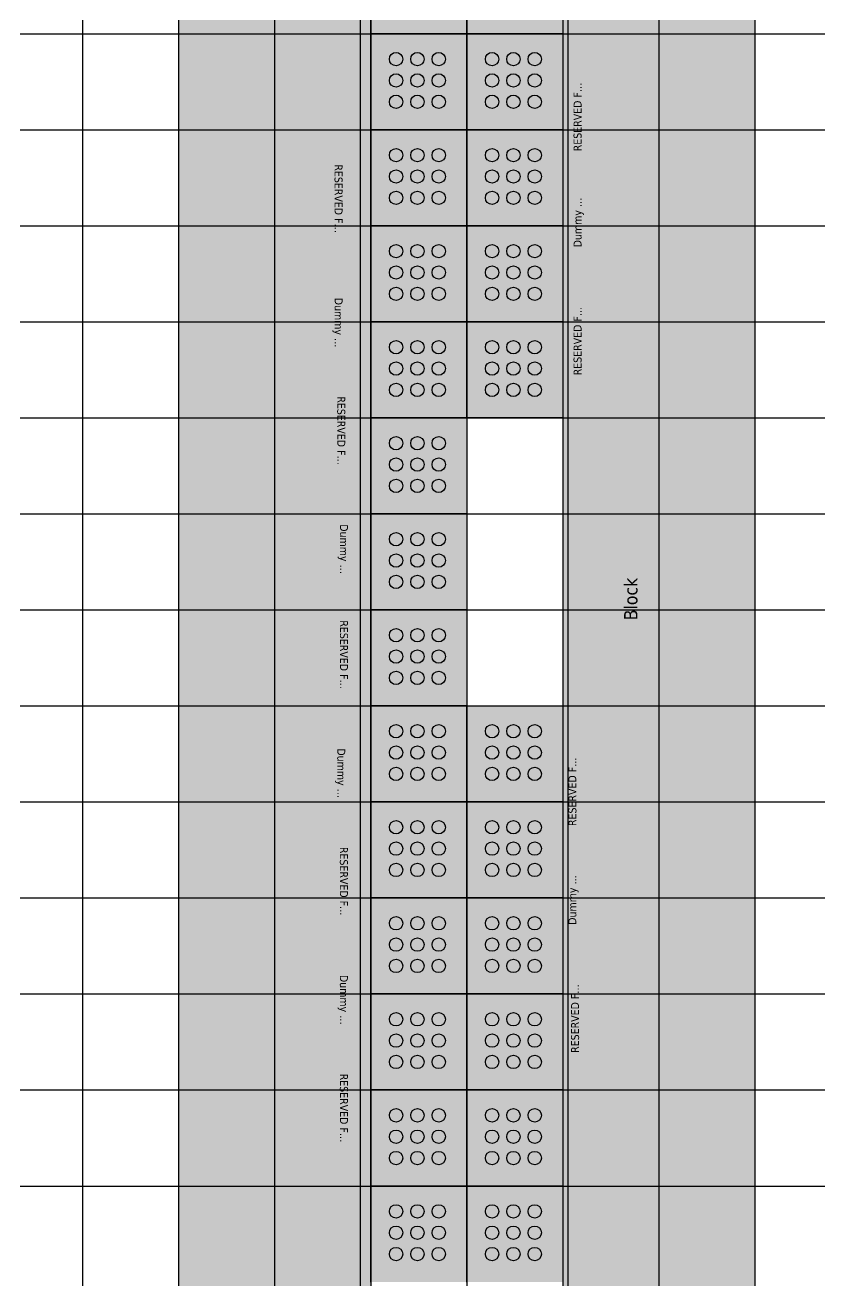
# Model space of a CAD drawing. Header units: millimetres. Extents: x -618 to 58287, y -23922 to -2396.
# Drawn here: x 24841 to 29807, y -14393 to -6546 of the extents above; entities that cross this region are included whole.
import ezdxf

# ---------------------------------------------------------------- set-up
doc = ezdxf.new("R2010")
doc.units = ezdxf.units.MM
doc.header["$MEASUREMENT"] = 0
for name, color, linetype, true_color in [('Background', 7, 'Continuous', 0xffffff), ('Equipment', 7, 'Continuous', 0xffffff), ('Names', 7, 'Continuous', 0xffffff), ('Room fixture', 7, 'Continuous', 0xffffff), ('Rows', 7, 'Continuous', 0xffffff), ('Tile grid', 7, 'Continuous', 0xafafaf)]:
    doc.layers.add(name, color=color, linetype=linetype, true_color=true_color)
doc.styles.add('Tahoma#false#false', font='tahoma.ttf', dxfattribs={"height": 0.2})

msp = doc.modelspace()

# ---------------------------------------------------------------- linework, layer by layer
at = {"layer": 'Background', "lineweight": -3, "transparency": 33554687}
for points in [[(29284.3, -7401), (28201, -7401), (28201, -6601)], [(28201, -6601), (29284.3, -6601), (29284.3, -7401)], [(25867.7, -7299), (26951, -7299), (26951, -8099)], [(26951, -8099), (25867.7, -8099), (25867.7, -7299)], [(29284.3, -8001), (28201, -8001), (28201, -7401)], [(28201, -7401), (29284.3, -7401), (29284.3, -8001)], [(29284.3, -8801), (28201, -8801), (28201, -8001)], [(28201, -8001), (29284.3, -8001), (29284.3, -8801)], [(25868.3, -8133), (26951.7, -8133), (26951.7, -8733)], [(26951.7, -8733), (25868.3, -8733), (25868.3, -8133)], [(25884.7, -8748.7), (26968, -8748.7), (26968, -9548.7)], [(26968, -9548.7), (25884.7, -9548.7), (25884.7, -8748.7)], [(25901.7, -9548.3), (26985, -9548.3), (26985, -10148.3)], [(26985, -10148.3), (25901.7, -10148.3), (25901.7, -9548.3)], [(25901.7, -10148.3), (26985, -10148.3), (26985, -10948.3)], [(26985, -10948.3), (25901.7, -10948.3), (25901.7, -10148.3)], [(29252, -11617.3), (28168.7, -11617.3), (28168.7, -10817.3)], [(28168.7, -10817.3), (29252, -10817.3), (29252, -11617.3)], [(25884.7, -10948.7), (26968, -10948.7), (26968, -11548.7)], [(26968, -11548.7), (25884.7, -11548.7), (25884.7, -10948.7)], [(25901, -11564.3), (26984.3, -11564.3), (26984.3, -12364.3)], [(26984.3, -12364.3), (25901, -12364.3), (25901, -11564.3)], [(29251.7, -12234.3), (28168.3, -12234.3), (28168.3, -11634.3)], [(28168.3, -11634.3), (29251.7, -11634.3), (29251.7, -12234.3)], [(29268.7, -13034.7), (28185.3, -13034.7), (28185.3, -12234.7)], [(28185.3, -12234.7), (29268.7, -12234.7), (29268.7, -13034.7)], [(25901, -12364.3), (26984.3, -12364.3), (26984.3, -12964.3)], [(26984.3, -12964.3), (25901, -12964.3), (25901, -12364.3)], [(25901.3, -12981.3), (26984.7, -12981.3), (26984.7, -13781.3)], [(26984.7, -13781.3), (25901.3, -13781.3), (25901.3, -12981.3)]]:
    msp.add_solid(points, dxfattribs=at)
at = {"layer": 'Equipment', "color": 21, "lineweight": 50, "true_color": 0xf49191, "transparency": 33554687}
for points in [[(29217.7, -6667.7), (28267.7, -6667.7), (28201, -6601)], [(28201, -6601), (29284.3, -6601), (29217.7, -6667.7)], [(28201, -7401), (28201, -6601), (28267.7, -6667.7)], [(28201, -7401), (28267.7, -6667.7), (28267.7, -7334.3)], [(29217.7, -6667.7), (29284.3, -6601), (29284.3, -7401)], [(29217.7, -7334.3), (29217.7, -6667.7), (29284.3, -7401)], [(25934.3, -8032.3), (25867.7, -8099), (25867.7, -7299)], [(25934.3, -7365.7), (25934.3, -8032.3), (25867.7, -7299)], [(26884.3, -7365.7), (25934.3, -7365.7), (25867.7, -7299)], [(25867.7, -7299), (26951, -7299), (26884.3, -7365.7)], [(26951, -7299), (26951, -8099), (26884.3, -8032.3)], [(26951, -7299), (26884.3, -8032.3), (26884.3, -7365.7)], [(29284.3, -7401), (28201, -7401), (28267.7, -7334.3)], [(28267.7, -7334.3), (29217.7, -7334.3), (29284.3, -7401)], [(29217.7, -7467.7), (28267.7, -7467.7), (28201, -7401)], [(28201, -7401), (29284.3, -7401), (29217.7, -7467.7)], [(28201, -8001), (28201, -7401), (28267.7, -7467.7)], [(29217.7, -7467.7), (29284.3, -7401), (29284.3, -8001)], [(28201, -8001), (28267.7, -7467.7), (28267.7, -7934.3)], [(29217.7, -7934.3), (29217.7, -7467.7), (29284.3, -8001)], [(29284.3, -8001), (28201, -8001), (28267.7, -7934.3)], [(29217.7, -8067.7), (28267.7, -8067.7), (28201, -8001)], [(28201, -8001), (29284.3, -8001), (29217.7, -8067.7)], [(28201, -8801), (28201, -8001), (28267.7, -8067.7)], [(28267.7, -7934.3), (29217.7, -7934.3), (29284.3, -8001)], [(29217.7, -8067.7), (29284.3, -8001), (29284.3, -8801)], [(26951, -8099), (25867.7, -8099), (25934.3, -8032.3)], [(25934.3, -8032.3), (26884.3, -8032.3), (26951, -8099)], [(28201, -8801), (28267.7, -8067.7), (28267.7, -8734.3)], [(29217.7, -8734.3), (29217.7, -8067.7), (29284.3, -8801)], [(25935, -8666.3), (25868.3, -8733), (25868.3, -8133)], [(25935, -8199.7), (25935, -8666.3), (25868.3, -8133)], [(26885, -8199.7), (25935, -8199.7), (25868.3, -8133)], [(25868.3, -8133), (26951.7, -8133), (26885, -8199.7)], [(26951.7, -8133), (26951.7, -8733), (26885, -8666.3)], [(26951.7, -8133), (26885, -8666.3), (26885, -8199.7)], [(26951.7, -8733), (25868.3, -8733), (25935, -8666.3)], [(25935, -8666.3), (26885, -8666.3), (26951.7, -8733)], [(25951.3, -9482), (25884.7, -9548.7), (25884.7, -8748.7)], [(25951.3, -8815.3), (25951.3, -9482), (25884.7, -8748.7)], [(26901.3, -8815.3), (25951.3, -8815.3), (25884.7, -8748.7)], [(25884.7, -8748.7), (26968, -8748.7), (26901.3, -8815.3)], [(26968, -8748.7), (26968, -9548.7), (26901.3, -9482)], [(26968, -8748.7), (26901.3, -9482), (26901.3, -8815.3)], [(29284.3, -8801), (28201, -8801), (28267.7, -8734.3)], [(28267.7, -8734.3), (29217.7, -8734.3), (29284.3, -8801)], [(26968, -9548.7), (25884.7, -9548.7), (25951.3, -9482)], [(25951.3, -9482), (26901.3, -9482), (26968, -9548.7)], [(25968.3, -10081.7), (25901.7, -10148.3), (25901.7, -9548.3)], [(25968.3, -9615), (25968.3, -10081.7), (25901.7, -9548.3)], [(26918.3, -9615), (25968.3, -9615), (25901.7, -9548.3)], [(25901.7, -9548.3), (26985, -9548.3), (26918.3, -9615)], [(26985, -9548.3), (26985, -10148.3), (26918.3, -10081.7)], [(26985, -9548.3), (26918.3, -10081.7), (26918.3, -9615)], [(26985, -10148.3), (25901.7, -10148.3), (25968.3, -10081.7)], [(25968.3, -10081.7), (26918.3, -10081.7), (26985, -10148.3)], [(25968.3, -10881.7), (25901.7, -10948.3), (25901.7, -10148.3)], [(25968.3, -10215), (25968.3, -10881.7), (25901.7, -10148.3)], [(26918.3, -10215), (25968.3, -10215), (25901.7, -10148.3)], [(25901.7, -10148.3), (26985, -10148.3), (26918.3, -10215)], [(26985, -10148.3), (26985, -10948.3), (26918.3, -10881.7)], [(26985, -10148.3), (26918.3, -10881.7), (26918.3, -10215)], [(29185.3, -10884), (28235.3, -10884), (28168.7, -10817.3)], [(28168.7, -10817.3), (29252, -10817.3), (29185.3, -10884)], [(28168.7, -11617.3), (28168.7, -10817.3), (28235.3, -10884)], [(29185.3, -10884), (29252, -10817.3), (29252, -11617.3)], [(26985, -10948.3), (25901.7, -10948.3), (25968.3, -10881.7)], [(25968.3, -10881.7), (26918.3, -10881.7), (26985, -10948.3)], [(28168.7, -11617.3), (28235.3, -10884), (28235.3, -11550.7)], [(29185.3, -11550.7), (29185.3, -10884), (29252, -11617.3)], [(25951.3, -11482), (25884.7, -11548.7), (25884.7, -10948.7)], [(25951.3, -11015.3), (25951.3, -11482), (25884.7, -10948.7)], [(26901.3, -11015.3), (25951.3, -11015.3), (25884.7, -10948.7)], [(25884.7, -10948.7), (26968, -10948.7), (26901.3, -11015.3)], [(26968, -10948.7), (26968, -11548.7), (26901.3, -11482)], [(26968, -10948.7), (26901.3, -11482), (26901.3, -11015.3)], [(26968, -11548.7), (25884.7, -11548.7), (25951.3, -11482)], [(25951.3, -11482), (26901.3, -11482), (26968, -11548.7)], [(25967.7, -12297.7), (25901, -12364.3), (25901, -11564.3)], [(25967.7, -11631), (25967.7, -12297.7), (25901, -11564.3)], [(26917.7, -11631), (25967.7, -11631), (25901, -11564.3)], [(25901, -11564.3), (26984.3, -11564.3), (26917.7, -11631)], [(26984.3, -11564.3), (26984.3, -12364.3), (26917.7, -12297.7)], [(26984.3, -11564.3), (26917.7, -12297.7), (26917.7, -11631)], [(29252, -11617.3), (28168.7, -11617.3), (28235.3, -11550.7)], [(28235.3, -11550.7), (29185.3, -11550.7), (29252, -11617.3)], [(29185, -11701), (28235, -11701), (28168.3, -11634.3)], [(28168.3, -11634.3), (29251.7, -11634.3), (29185, -11701)], [(28168.3, -12234.3), (28168.3, -11634.3), (28235, -11701)], [(29185, -11701), (29251.7, -11634.3), (29251.7, -12234.3)], [(28168.3, -12234.3), (28235, -11701), (28235, -12167.7)], [(29185, -12167.7), (29185, -11701), (29251.7, -12234.3)], [(29251.7, -12234.3), (28168.3, -12234.3), (28235, -12167.7)], [(29202, -12301.3), (28252, -12301.3), (28185.3, -12234.7)], [(28185.3, -12234.7), (29268.7, -12234.7), (29202, -12301.3)], [(28185.3, -13034.7), (28185.3, -12234.7), (28252, -12301.3)], [(28235, -12167.7), (29185, -12167.7), (29251.7, -12234.3)], [(29202, -12301.3), (29268.7, -12234.7), (29268.7, -13034.7)], [(26984.3, -12364.3), (25901, -12364.3), (25967.7, -12297.7)], [(25967.7, -12297.7), (26917.7, -12297.7), (26984.3, -12364.3)], [(28185.3, -13034.7), (28252, -12301.3), (28252, -12968)], [(29202, -12968), (29202, -12301.3), (29268.7, -13034.7)], [(25967.7, -12897.7), (25901, -12964.3), (25901, -12364.3)], [(25967.7, -12431), (25967.7, -12897.7), (25901, -12364.3)], [(26917.7, -12431), (25967.7, -12431), (25901, -12364.3)], [(25901, -12364.3), (26984.3, -12364.3), (26917.7, -12431)], [(26984.3, -12364.3), (26984.3, -12964.3), (26917.7, -12897.7)], [(26984.3, -12364.3), (26917.7, -12897.7), (26917.7, -12431)], [(26984.3, -12964.3), (25901, -12964.3), (25967.7, -12897.7)], [(25967.7, -12897.7), (26917.7, -12897.7), (26984.3, -12964.3)], [(25968, -13714.7), (25901.3, -13781.3), (25901.3, -12981.3)], [(25968, -13048), (25968, -13714.7), (25901.3, -12981.3)], [(26918, -13048), (25968, -13048), (25901.3, -12981.3)], [(25901.3, -12981.3), (26984.7, -12981.3), (26918, -13048)], [(26984.7, -12981.3), (26984.7, -13781.3), (26918, -13714.7)], [(26984.7, -12981.3), (26918, -13714.7), (26918, -13048)], [(29268.7, -13034.7), (28185.3, -13034.7), (28252, -12968)], [(28252, -12968), (29202, -12968), (29268.7, -13034.7)], [(26984.7, -13781.3), (25901.3, -13781.3), (25968, -13714.7)], [(25968, -13714.7), (26918, -13714.7), (26984.7, -13781.3)]]:
    msp.add_solid(points, dxfattribs=at)
at = {"layer": 'Equipment', "color": 18, "lineweight": -3, "true_color": 0x000000, "transparency": 33554687}
for points in [[(29267.7, -6617.7), (28217.7, -6617.7), (28201, -6601)], [(28201, -6601), (29284.3, -6601), (29267.7, -6617.7)], [(28201, -7401), (28201, -6601), (28217.7, -6617.7)], [(28201, -7401), (28217.7, -6617.7), (28217.7, -7384.3)], [(29267.7, -6617.7), (29284.3, -6601), (29284.3, -7401)], [(29267.7, -7384.3), (29267.7, -6617.7), (29284.3, -7401)], [(25884.3, -8082.3), (25867.7, -8099), (25867.7, -7299)], [(25884.3, -7315.7), (25884.3, -8082.3), (25867.7, -7299)], [(26934.3, -7315.7), (25884.3, -7315.7), (25867.7, -7299)], [(25867.7, -7299), (26951, -7299), (26934.3, -7315.7)], [(26951, -7299), (26951, -8099), (26934.3, -8082.3)], [(26951, -7299), (26934.3, -8082.3), (26934.3, -7315.7)], [(29284.3, -7401), (28201, -7401), (28217.7, -7384.3)], [(29267.7, -7417.7), (28217.7, -7417.7), (28201, -7401)], [(28201, -7401), (29284.3, -7401), (29267.7, -7417.7)], [(28201, -8001), (28201, -7401), (28217.7, -7417.7)], [(28201, -8001), (28217.7, -7417.7), (28217.7, -7984.3)], [(28217.7, -7384.3), (29267.7, -7384.3), (29284.3, -7401)], [(29267.7, -7417.7), (29284.3, -7401), (29284.3, -8001)], [(29267.7, -7984.3), (29267.7, -7417.7), (29284.3, -8001)], [(29284.3, -8001), (28201, -8001), (28217.7, -7984.3)], [(29267.7, -8017.7), (28217.7, -8017.7), (28201, -8001)], [(28201, -8001), (29284.3, -8001), (29267.7, -8017.7)], [(28201, -8801), (28201, -8001), (28217.7, -8017.7)], [(28217.7, -7984.3), (29267.7, -7984.3), (29284.3, -8001)], [(29267.7, -8017.7), (29284.3, -8001), (29284.3, -8801)], [(26951, -8099), (25867.7, -8099), (25884.3, -8082.3)], [(25884.3, -8082.3), (26934.3, -8082.3), (26951, -8099)], [(28201, -8801), (28217.7, -8017.7), (28217.7, -8784.3)], [(29267.7, -8784.3), (29267.7, -8017.7), (29284.3, -8801)], [(25885, -8716.3), (25868.3, -8733), (25868.3, -8133)], [(25885, -8149.7), (25885, -8716.3), (25868.3, -8133)], [(26935, -8149.7), (25885, -8149.7), (25868.3, -8133)], [(25868.3, -8133), (26951.7, -8133), (26935, -8149.7)], [(26951.7, -8133), (26951.7, -8733), (26935, -8716.3)], [(26951.7, -8133), (26935, -8716.3), (26935, -8149.7)], [(26951.7, -8733), (25868.3, -8733), (25885, -8716.3)], [(25901.3, -9532), (25884.7, -9548.7), (25884.7, -8748.7)], [(25901.3, -8765.3), (25901.3, -9532), (25884.7, -8748.7)], [(26951.3, -8765.3), (25901.3, -8765.3), (25884.7, -8748.7)], [(25884.7, -8748.7), (26968, -8748.7), (26951.3, -8765.3)], [(25885, -8716.3), (26935, -8716.3), (26951.7, -8733)], [(26968, -8748.7), (26968, -9548.7), (26951.3, -9532)], [(26968, -8748.7), (26951.3, -9532), (26951.3, -8765.3)], [(29284.3, -8801), (28201, -8801), (28217.7, -8784.3)], [(28217.7, -8784.3), (29267.7, -8784.3), (29284.3, -8801)], [(26968, -9548.7), (25884.7, -9548.7), (25901.3, -9532)], [(25901.3, -9532), (26951.3, -9532), (26968, -9548.7)], [(25918.3, -10131.7), (25901.7, -10148.3), (25901.7, -9548.3)], [(25918.3, -9565), (25918.3, -10131.7), (25901.7, -9548.3)], [(26968.3, -9565), (25918.3, -9565), (25901.7, -9548.3)], [(25901.7, -9548.3), (26985, -9548.3), (26968.3, -9565)], [(26985, -9548.3), (26985, -10148.3), (26968.3, -10131.7)], [(26985, -9548.3), (26968.3, -10131.7), (26968.3, -9565)], [(26985, -10148.3), (25901.7, -10148.3), (25918.3, -10131.7)], [(25918.3, -10931.7), (25901.7, -10948.3), (25901.7, -10148.3)], [(25918.3, -10165), (25918.3, -10931.7), (25901.7, -10148.3)], [(26968.3, -10165), (25918.3, -10165), (25901.7, -10148.3)], [(25901.7, -10148.3), (26985, -10148.3), (26968.3, -10165)], [(25918.3, -10131.7), (26968.3, -10131.7), (26985, -10148.3)], [(26985, -10148.3), (26985, -10948.3), (26968.3, -10931.7)], [(26985, -10148.3), (26968.3, -10931.7), (26968.3, -10165)], [(29235.3, -10834), (28185.3, -10834), (28168.7, -10817.3)], [(28168.7, -10817.3), (29252, -10817.3), (29235.3, -10834)], [(28168.7, -11617.3), (28168.7, -10817.3), (28185.3, -10834)], [(29235.3, -10834), (29252, -10817.3), (29252, -11617.3)], [(28168.7, -11617.3), (28185.3, -10834), (28185.3, -11600.7)], [(29235.3, -11600.7), (29235.3, -10834), (29252, -11617.3)], [(25901.3, -11532), (25884.7, -11548.7), (25884.7, -10948.7)], [(25901.3, -10965.3), (25901.3, -11532), (25884.7, -10948.7)], [(26951.3, -10965.3), (25901.3, -10965.3), (25884.7, -10948.7)], [(25884.7, -10948.7), (26968, -10948.7), (26951.3, -10965.3)], [(26985, -10948.3), (25901.7, -10948.3), (25918.3, -10931.7)], [(25918.3, -10931.7), (26968.3, -10931.7), (26985, -10948.3)], [(26968, -10948.7), (26968, -11548.7), (26951.3, -11532)], [(26968, -10948.7), (26951.3, -11532), (26951.3, -10965.3)], [(26968, -11548.7), (25884.7, -11548.7), (25901.3, -11532)], [(25901.3, -11532), (26951.3, -11532), (26968, -11548.7)], [(25917.7, -12347.7), (25901, -12364.3), (25901, -11564.3)], [(25917.7, -11581), (25917.7, -12347.7), (25901, -11564.3)], [(26967.7, -11581), (25917.7, -11581), (25901, -11564.3)], [(25901, -11564.3), (26984.3, -11564.3), (26967.7, -11581)], [(26984.3, -11564.3), (26984.3, -12364.3), (26967.7, -12347.7)], [(26984.3, -11564.3), (26967.7, -12347.7), (26967.7, -11581)], [(29252, -11617.3), (28168.7, -11617.3), (28185.3, -11600.7)], [(28185.3, -11600.7), (29235.3, -11600.7), (29252, -11617.3)], [(29235, -11651), (28185, -11651), (28168.3, -11634.3)], [(28168.3, -11634.3), (29251.7, -11634.3), (29235, -11651)], [(28168.3, -12234.3), (28168.3, -11634.3), (28185, -11651)], [(28168.3, -12234.3), (28185, -11651), (28185, -12217.7)], [(29235, -11651), (29251.7, -11634.3), (29251.7, -12234.3)], [(29235, -12217.7), (29235, -11651), (29251.7, -12234.3)], [(29251.7, -12234.3), (28168.3, -12234.3), (28185, -12217.7)], [(28185, -12217.7), (29235, -12217.7), (29251.7, -12234.3)], [(29252, -12251.3), (28202, -12251.3), (28185.3, -12234.7)], [(28185.3, -12234.7), (29268.7, -12234.7), (29252, -12251.3)], [(28185.3, -13034.7), (28185.3, -12234.7), (28202, -12251.3)], [(29252, -12251.3), (29268.7, -12234.7), (29268.7, -13034.7)], [(28185.3, -13034.7), (28202, -12251.3), (28202, -13018)], [(29252, -13018), (29252, -12251.3), (29268.7, -13034.7)], [(26984.3, -12364.3), (25901, -12364.3), (25917.7, -12347.7)], [(25917.7, -12947.7), (25901, -12964.3), (25901, -12364.3)], [(25917.7, -12381), (25917.7, -12947.7), (25901, -12364.3)], [(26967.7, -12381), (25917.7, -12381), (25901, -12364.3)], [(25901, -12364.3), (26984.3, -12364.3), (26967.7, -12381)], [(25917.7, -12347.7), (26967.7, -12347.7), (26984.3, -12364.3)], [(26984.3, -12364.3), (26984.3, -12964.3), (26967.7, -12947.7)], [(26984.3, -12364.3), (26967.7, -12947.7), (26967.7, -12381)], [(26984.3, -12964.3), (25901, -12964.3), (25917.7, -12947.7)], [(25917.7, -12947.7), (26967.7, -12947.7), (26984.3, -12964.3)], [(25918, -13764.7), (25901.3, -13781.3), (25901.3, -12981.3)], [(25918, -12998), (25918, -13764.7), (25901.3, -12981.3)], [(26968, -12998), (25918, -12998), (25901.3, -12981.3)], [(25901.3, -12981.3), (26984.7, -12981.3), (26968, -12998)], [(26984.7, -12981.3), (26984.7, -13781.3), (26968, -13764.7)], [(26984.7, -12981.3), (26968, -13764.7), (26968, -12998)], [(29268.7, -13034.7), (28185.3, -13034.7), (28202, -13018)], [(28202, -13018), (29252, -13018), (29268.7, -13034.7)], [(26984.7, -13781.3), (25901.3, -13781.3), (25918, -13764.7)], [(25918, -13764.7), (26968, -13764.7), (26984.7, -13781.3)]]:
    msp.add_solid(points, dxfattribs=at)
at = {"layer": 'Room fixture', "color": 9, "lineweight": -3, "true_color": 0xc0c0c0, "transparency": 33554687}
for p, q in [((27000, -6600), (27000, -6000)), ((27600, -6600), (27600, -6000)), ((27600, -6000), (27600, -6600)), ((28200, -6000), (28200, -6600)), ((27000, -6600), (27600, -6600)), ((27000, -7200), (27000, -6600)), ((27600, -6600), (27000, -6600)), ((28200, -6600), (27600, -6600)), ((27600, -6600), (28200, -6600)), ((27600, -7200), (27600, -6600)), ((27600, -6600), (27600, -7200)), ((28200, -6600), (28200, -7200)), ((27600, -7200), (27000, -7200)), ((27000, -7200), (27600, -7200)), ((27000, -7800), (27000, -7200)), ((27600, -7200), (28200, -7200)), ((27600, -7800), (27600, -7200)), ((28200, -7200), (27600, -7200)), ((27600, -7200), (27600, -7800)), ((28200, -7200), (28200, -7800)), ((27600, -7800), (27000, -7800)), ((27000, -7800), (27600, -7800)), ((27000, -8400), (27000, -7800)), ((27600, -7800), (28200, -7800)), ((27600, -8400), (27600, -7800)), ((28200, -7800), (27600, -7800)), ((27600, -7800), (27600, -8400)), ((28200, -7800), (28200, -8400)), ((27600, -8400), (27000, -8400)), ((27000, -8400), (27600, -8400)), ((27000, -9000), (27000, -8400)), ((28200, -8400), (27600, -8400)), ((27600, -8400), (28200, -8400)), ((27600, -9000), (27600, -8400)), ((27600, -8400), (27600, -9000)), ((28200, -8400), (28200, -9000)), ((27000, -9000), (27600, -9000)), ((27000, -9600), (27000, -9000)), ((27600, -9000), (27000, -9000)), ((27600, -9000), (27600, -9600)), ((28200, -9000), (27600, -9000)), ((27600, -9600), (27000, -9600)), ((27000, -9600), (27600, -9600)), ((27000, -10200), (27000, -9600)), ((27600, -9600), (27600, -10200)), ((27000, -10200), (27600, -10200)), ((27000, -10800), (27000, -10200)), ((27600, -10200), (27000, -10200)), ((27600, -10200), (27600, -10800)), ((27600, -10800), (27000, -10800)), ((27000, -10800), (27600, -10800)), ((27000, -11400), (27000, -10800)), ((27600, -10800), (27600, -11400)), ((27600, -10800), (28200, -10800)), ((27600, -11400), (27600, -10800)), ((28200, -10800), (28200, -11400)), ((27600, -11400), (27000, -11400)), ((27000, -11400), (27600, -11400)), ((27000, -12000), (27000, -11400)), ((27600, -11400), (28200, -11400)), ((27600, -12000), (27600, -11400)), ((28200, -11400), (27600, -11400)), ((27600, -11400), (27600, -12000)), ((28200, -11400), (28200, -12000)), ((27600, -12000), (27000, -12000)), ((27000, -12000), (27600, -12000)), ((27000, -12600), (27000, -12000)), ((28200, -12000), (27600, -12000)), ((27600, -12000), (27600, -12600)), ((27600, -12000), (28200, -12000)), ((27600, -12600), (27600, -12000)), ((28200, -12000), (28200, -12600)), ((27000, -12600), (27600, -12600)), ((27000, -13200), (27000, -12600)), ((27600, -12600), (27000, -12600)), ((27600, -12600), (27600, -13200)), ((28200, -12600), (27600, -12600)), ((27600, -12600), (28200, -12600)), ((27600, -13200), (27600, -12600)), ((28200, -12600), (28200, -13200)), ((27000, -13200), (27600, -13200)), ((27000, -13800), (27000, -13200)), ((27600, -13200), (27000, -13200)), ((27600, -13200), (27600, -13800)), ((27600, -13200), (28200, -13200)), ((27600, -13800), (27600, -13200)), ((28200, -13200), (27600, -13200)), ((28200, -13200), (28200, -13800)), ((27600, -13800), (27000, -13800)), ((27000, -13800), (27600, -13800)), ((27000, -14400), (27000, -13800)), ((27600, -13800), (27600, -14400)), ((28200, -13800), (27600, -13800)), ((27600, -13800), (28200, -13800)), ((27600, -14400), (27600, -13800)), ((28200, -13800), (28200, -14400))]:
    msp.add_line(p, q, dxfattribs=at)
for centre in [(27158.3, -6758.3), (27291.7, -6758.3), (27425, -6758.3), (27758.3, -6758.3), (27891.7, -6758.3), (28025, -6758.3), (27158.3, -6891.7), (27291.7, -6891.7), (27425, -6891.7), (27758.3, -6891.7), (27891.7, -6891.7), (28025, -6891.7), (27158.3, -7025), (27291.7, -7025), (27425, -7025), (27758.3, -7025), (27891.7, -7025), (28025, -7025), (27158.3, -7358.3), (27291.7, -7358.3), (27425, -7358.3), (27758.3, -7358.3), (27891.7, -7358.3), (28025, -7358.3), (27158.3, -7491.7), (27291.7, -7491.7), (27425, -7491.7), (27758.3, -7491.7), (27891.7, -7491.7), (28025, -7491.7), (27158.3, -7625), (27291.7, -7625), (27425, -7625), (27758.3, -7625), (27891.7, -7625), (28025, -7625), (27158.3, -7958.3), (27291.7, -7958.3), (27425, -7958.3), (27758.3, -7958.3), (27891.7, -7958.3), (28025, -7958.3), (27158.3, -8091.7), (27291.7, -8091.7), (27425, -8091.7), (27758.3, -8091.7), (27891.7, -8091.7), (28025, -8091.7), (27158.3, -8225), (27291.7, -8225), (27425, -8225), (27758.3, -8225), (27891.7, -8225), (28025, -8225), (27158.3, -8558.3), (27291.7, -8558.3), (27425, -8558.3), (27758.3, -8558.3), (27891.7, -8558.3), (28025, -8558.3), (27158.3, -8691.7), (27291.7, -8691.7), (27425, -8691.7), (27758.3, -8691.7), (27891.7, -8691.7), (28025, -8691.7), (27158.3, -8825), (27291.7, -8825), (27425, -8825), (27758.3, -8825), (27891.7, -8825), (28025, -8825), (27158.3, -9158.3), (27291.7, -9158.3), (27425, -9158.3), (27158.3, -9291.7), (27291.7, -9291.7), (27425, -9291.7), (27158.3, -9425), (27291.7, -9425), (27425, -9425), (27158.3, -9758.3), (27291.7, -9758.3), (27425, -9758.3), (27158.3, -9891.7), (27291.7, -9891.7), (27425, -9891.7), (27158.3, -10025), (27291.7, -10025), (27425, -10025), (27158.3, -10358.3), (27291.7, -10358.3), (27425, -10358.3), (27158.3, -10491.7), (27291.7, -10491.7), (27425, -10491.7), (27158.3, -10625), (27291.7, -10625), (27425, -10625), (27158.3, -10958.3), (27291.7, -10958.3), (27425, -10958.3), (27758.3, -10958.3), (27891.7, -10958.3), (28025, -10958.3), (27158.3, -11091.7), (27291.7, -11091.7), (27425, -11091.7), (27758.3, -11091.7), (27891.7, -11091.7), (28025, -11091.7), (27158.3, -11225), (27291.7, -11225), (27425, -11225), (27758.3, -11225), (27891.7, -11225), (28025, -11225), (27158.3, -11558.3), (27291.7, -11558.3), (27425, -11558.3), (27758.3, -11558.3), (27891.7, -11558.3), (28025, -11558.3), (27158.3, -11691.7), (27291.7, -11691.7), (27425, -11691.7), (27758.3, -11691.7), (27891.7, -11691.7), (28025, -11691.7), (27158.3, -11825), (27291.7, -11825), (27425, -11825), (27758.3, -11825), (27891.7, -11825), (28025, -11825), (27158.3, -12158.3), (27291.7, -12158.3), (27425, -12158.3), (27758.3, -12158.3), (27891.7, -12158.3), (28025, -12158.3), (27158.3, -12291.7), (27291.7, -12291.7), (27425, -12291.7), (27758.3, -12291.7), (27891.7, -12291.7), (28025, -12291.7), (27158.3, -12425), (27291.7, -12425), (27425, -12425), (27758.3, -12425), (27891.7, -12425), (28025, -12425), (27158.3, -12758.3), (27291.7, -12758.3), (27425, -12758.3), (27758.3, -12758.3), (27891.7, -12758.3), (28025, -12758.3), (27158.3, -12891.7), (27291.7, -12891.7), (27425, -12891.7), (27758.3, -12891.7), (27891.7, -12891.7), (28025, -12891.7), (27158.3, -13025), (27291.7, -13025), (27425, -13025), (27758.3, -13025), (27891.7, -13025), (28025, -13025), (27158.3, -13358.3), (27291.7, -13358.3), (27425, -13358.3), (27758.3, -13358.3), (27891.7, -13358.3), (28025, -13358.3), (27158.3, -13491.7), (27291.7, -13491.7), (27425, -13491.7), (27758.3, -13491.7), (27891.7, -13491.7), (28025, -13491.7), (27158.3, -13625), (27291.7, -13625), (27425, -13625), (27758.3, -13625), (27891.7, -13625), (28025, -13625), (27158.3, -13958.3), (27291.7, -13958.3), (27425, -13958.3), (27758.3, -13958.3), (27891.7, -13958.3), (28025, -13958.3), (27158.3, -14091.7), (27291.7, -14091.7), (27425, -14091.7), (27758.3, -14091.7), (27891.7, -14091.7), (28025, -14091.7), (27158.3, -14225), (27291.7, -14225), (27425, -14225), (27758.3, -14225), (27891.7, -14225), (28025, -14225)]:
    msp.add_ellipse(centre, major_axis=(41.7, 0), ratio=1, dxfattribs=at)
at = {"layer": 'Room fixture', "color": 9, "lineweight": -3, "true_color": 0xc0c0c0, "transparency": 33554472}
for points in [[(27000, -6600), (27000, -6000), (27600, -6000)], [(27600, -6000), (27600, -6600), (27000, -6600)], [(27600, -6600), (27600, -6000), (28200, -6000)], [(28200, -6000), (28200, -6600), (27600, -6600)], [(27000, -7200), (27000, -6600), (27600, -6600)], [(27600, -6600), (27600, -7200), (27000, -7200)], [(27600, -7200), (27600, -6600), (28200, -6600)], [(28200, -6600), (28200, -7200), (27600, -7200)], [(27000, -7800), (27000, -7200), (27600, -7200)], [(27600, -7200), (27600, -7800), (27000, -7800)], [(27600, -7800), (27600, -7200), (28200, -7200)], [(28200, -7200), (28200, -7800), (27600, -7800)], [(27000, -8400), (27000, -7800), (27600, -7800)], [(27600, -7800), (27600, -8400), (27000, -8400)], [(27600, -8400), (27600, -7800), (28200, -7800)], [(28200, -7800), (28200, -8400), (27600, -8400)], [(27000, -9000), (27000, -8400), (27600, -8400)], [(27600, -8400), (27600, -9000), (27000, -9000)], [(27600, -9000), (27600, -8400), (28200, -8400)], [(28200, -8400), (28200, -9000), (27600, -9000)], [(27000, -9600), (27000, -9000), (27600, -9000)], [(27600, -9000), (27600, -9600), (27000, -9600)], [(27000, -10200), (27000, -9600), (27600, -9600)], [(27600, -9600), (27600, -10200), (27000, -10200)], [(27000, -10800), (27000, -10200), (27600, -10200)], [(27600, -10200), (27600, -10800), (27000, -10800)], [(27000, -11400), (27000, -10800), (27600, -10800)], [(27600, -10800), (27600, -11400), (27000, -11400)], [(27600, -11400), (27600, -10800), (28200, -10800)], [(28200, -10800), (28200, -11400), (27600, -11400)], [(27000, -12000), (27000, -11400), (27600, -11400)], [(27600, -11400), (27600, -12000), (27000, -12000)], [(27600, -12000), (27600, -11400), (28200, -11400)], [(28200, -11400), (28200, -12000), (27600, -12000)], [(27000, -12600), (27000, -12000), (27600, -12000)], [(27600, -12000), (27600, -12600), (27000, -12600)], [(27600, -12600), (27600, -12000), (28200, -12000)], [(28200, -12000), (28200, -12600), (27600, -12600)], [(27000, -13200), (27000, -12600), (27600, -12600)], [(27600, -12600), (27600, -13200), (27000, -13200)], [(27600, -13200), (27600, -12600), (28200, -12600)], [(28200, -12600), (28200, -13200), (27600, -13200)], [(27000, -13800), (27000, -13200), (27600, -13200)], [(27600, -13200), (27600, -13800), (27000, -13800)], [(27600, -13800), (27600, -13200), (28200, -13200)], [(28200, -13200), (28200, -13800), (27600, -13800)], [(27000, -14400), (27000, -13800), (27600, -13800)], [(27600, -13800), (27600, -14400), (27000, -14400)], [(27600, -14400), (27600, -13800), (28200, -13800)], [(28200, -13800), (28200, -14400), (27600, -14400)]]:
    msp.add_solid(points, dxfattribs=at)
at = {"layer": 'Room fixture', "color": 254, "lineweight": -3, "true_color": 0xe6e6e6, "transparency": 33554687}
for points in [[(29400, -10632), (28200, -10632), (28200, -9432)], [(28200, -9432), (29400, -9432), (29400, -10632)]]:
    msp.add_solid(points, dxfattribs=at)
at = {"layer": 'Room fixture', "color": 18, "lineweight": -3, "true_color": 0x000000, "transparency": 33554687}
for points in [[(29383.3, -9448.7), (28216.7, -9448.7), (28200, -9432)], [(28200, -9432), (29400, -9432), (29383.3, -9448.7)], [(28200, -10632), (28200, -9432), (28216.7, -9448.7)], [(28200, -10632), (28216.7, -9448.7), (28216.7, -10615.3)], [(29383.3, -9448.7), (29400, -9432), (29400, -10632)], [(29383.3, -10615.3), (29383.3, -9448.7), (29400, -10632)], [(29400, -10632), (28200, -10632), (28216.7, -10615.3)], [(28216.7, -10615.3), (29383.3, -10615.3), (29400, -10632)]]:
    msp.add_solid(points, dxfattribs=at)
at = {"layer": 'Rows', "color": 18, "lineweight": -3, "true_color": 0x000000, "transparency": 33554687}
for p, q in [((26933.3, -6000), (26933.3, -19800)), ((28233.3, -19800), (28233.3, -6000))]:
    msp.add_line(p, q, dxfattribs=at)
at = {"layer": 'Rows', "color": 254, "lineweight": -3, "true_color": 0xe0e0d7, "transparency": 33554534}
for points in [[(25800, -6000), (27000, -6000), (27000, -19800)], [(27000, -19800), (25800, -19800), (25800, -6000)], [(29400, -19800), (28200, -19800), (28200, -6000)], [(28200, -6000), (29400, -6000), (29400, -19800)]]:
    msp.add_solid(points, dxfattribs=at)
at = {"layer": 'Rows', "color": 18, "lineweight": -3, "true_color": 0x000000, "transparency": 33554687}
for points in [[(25800, -19800), (25800, -6000), (25816.7, -6016.7)], [(25816.7, -6016.7), (25816.7, -19783.3), (25800, -19800)], [(26983.3, -19783.3), (26983.3, -6016.7), (27000, -6000)], [(27000, -6000), (27000, -19800), (26983.3, -19783.3)], [(28200, -19800), (28200, -6000), (28216.7, -6016.7)], [(28216.7, -6016.7), (28216.7, -19783.3), (28200, -19800)], [(29383.3, -19783.3), (29383.3, -6016.7), (29400, -6000)], [(29400, -6000), (29400, -19800), (29383.3, -19783.3)]]:
    msp.add_solid(points, dxfattribs=at)
at = {"layer": 'Tile grid', "lineweight": -3, "transparency": 33554687}
for p, q in [((25200, -2967), (25200, -23433.7)), ((25800, -2967), (25800, -23433.7)), ((26400, -2967), (26400, -23433.7)), ((27000, -2967), (27000, -23433.7)), ((27600, -2967), (27600, -23433.7)), ((28200, -2967), (28200, -23433.7)), ((28800, -2967), (28800, -23433.7)), ((29400, -2967), (29400, -23433.7)), ((4034, -6600), (57733.3, -6600)), ((3442.4, -7200), (57733.3, -7200)), ((38.3, -7800), (57733.3, -7800)), ((36.8, -8400), (57733.3, -8400)), ((35.3, -9000), (57733.3, -9000)), ((33.9, -9600), (57733.3, -9600)), ((32.4, -10200), (57733.3, -10200)), ((30.9, -10800), (57733.3, -10800)), ((29.5, -11400), (57733.3, -11400)), ((28, -12000), (57733.3, -12000)), ((26.5, -12600), (57733.3, -12600)), ((25.1, -13200), (57733.3, -13200)), ((23.6, -13800), (57733.3, -13800))]:
    msp.add_line(p, q, dxfattribs=at)

# ---------------------------------------------------------------- texts
at = {"layer": 'Names', "color": 8, "lineweight": -3, "true_color": 0x808080, "transparency": 33554687, "style": 'Tahoma#false#false'}
for s, rotation, p in [('RESERVED F…', -270, (28317.7, -7334.3)), ('RESERVED F…', -90, (26774.3, -7415.7)), ('Dummy …', -270, (28317.7, -7934.3)), ('Dummy …', -90, (26775, -8249.7)), ('RESERVED F…', -270, (28317.7, -8734.3)), ('RESERVED F…', -90, (26791.3, -8865.3)), ('Dummy …', -90, (26808.3, -9665)), ('RESERVED F…', -90, (26808.3, -10265)), ('Dummy …', -90, (26791.3, -11065.3)), ('RESERVED F…', -270, (28285.3, -11550.7)), ('RESERVED F…', -90, (26807.7, -11681)), ('Dummy …', -270, (28285, -12167.7)), ('Dummy …', -90, (26807.7, -12481)), ('RESERVED F…', -270, (28302, -12968)), ('RESERVED F…', -90, (26808, -13098))]:
    msp.add_text(s, height=50, rotation=rotation, dxfattribs=at).set_placement(p)
at = {"layer": 'Room fixture', "color": 18, "lineweight": -3, "true_color": 0x000000, "transparency": 33554687, "style": 'Tahoma#false#false'}
msp.add_text('Block', height=83.33, rotation=-270, dxfattribs=at).set_placement((28666.7, -10265.3))

doc.saveas('drawing.dxf')
